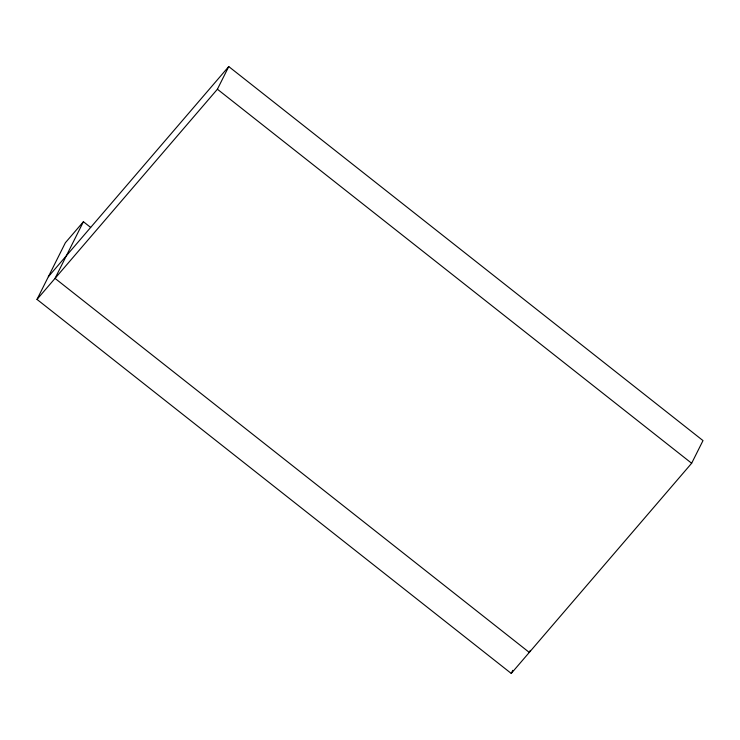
<?xml version="1.0" encoding="UTF-8"?>
<svg xmlns="http://www.w3.org/2000/svg" width="740" height="740" viewBox="0 0 740 740"><rect width="100%" height="100%" fill="white"/><g stroke="black" fill="none" stroke-linecap="round" stroke-linejoin="round"><path stroke-width="1.11" d="M48.35 276.742L228.753 66.563L703 440.596L691.65 463.259L511.248 673.437L37 299.404L65.379 242.739L83.417 221.722L90.668 227.439M83.417 221.722L55.038 278.388L529.294 652.421L530.321 650.358M37 299.404L217.403 89.225L228.753 66.563M511.248 673.437L512.802 670.348M217.403 89.225L691.65 463.259"/></g></svg>
